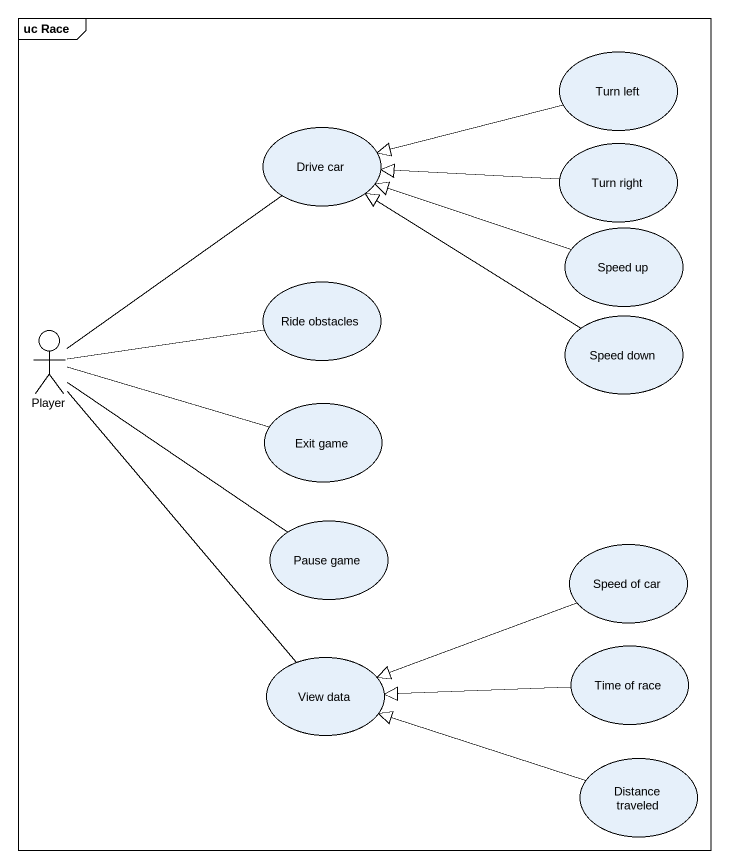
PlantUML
@startuml
mainframe uc Race
usecase "Turn left" as Turn_left
usecase "Drive car" as Drive_car
usecase "Turn right" as Turn_right
usecase "Speed up" as Speed_up
usecase "Ride obstacles" as Ride_obstacles
usecase "Speed down" as Speed_down
actor Player
usecase "Exit game" as Exit_game
usecase "Pause game" as Pause_game
usecase "Speed of car" as Speed_of_car
usecase "View data" as View_data
usecase "Time of race" as Time_of_race
usecase "Distance traveled" as Distance_traveled
Turn_left -left-|> Drive_car
Turn_right -left-|> Drive_car
Speed_up -left-|> Drive_car
Speed_down -up-|> Drive_car
Player -up- Drive_car
Player -right- Ride_obstacles
Player -right- Exit_game
Player -- Pause_game
Player -- View_data
Speed_of_car -left-|> View_data
Time_of_race -left-|> View_data
Distance_traveled -left-|> View_data
@enduml
